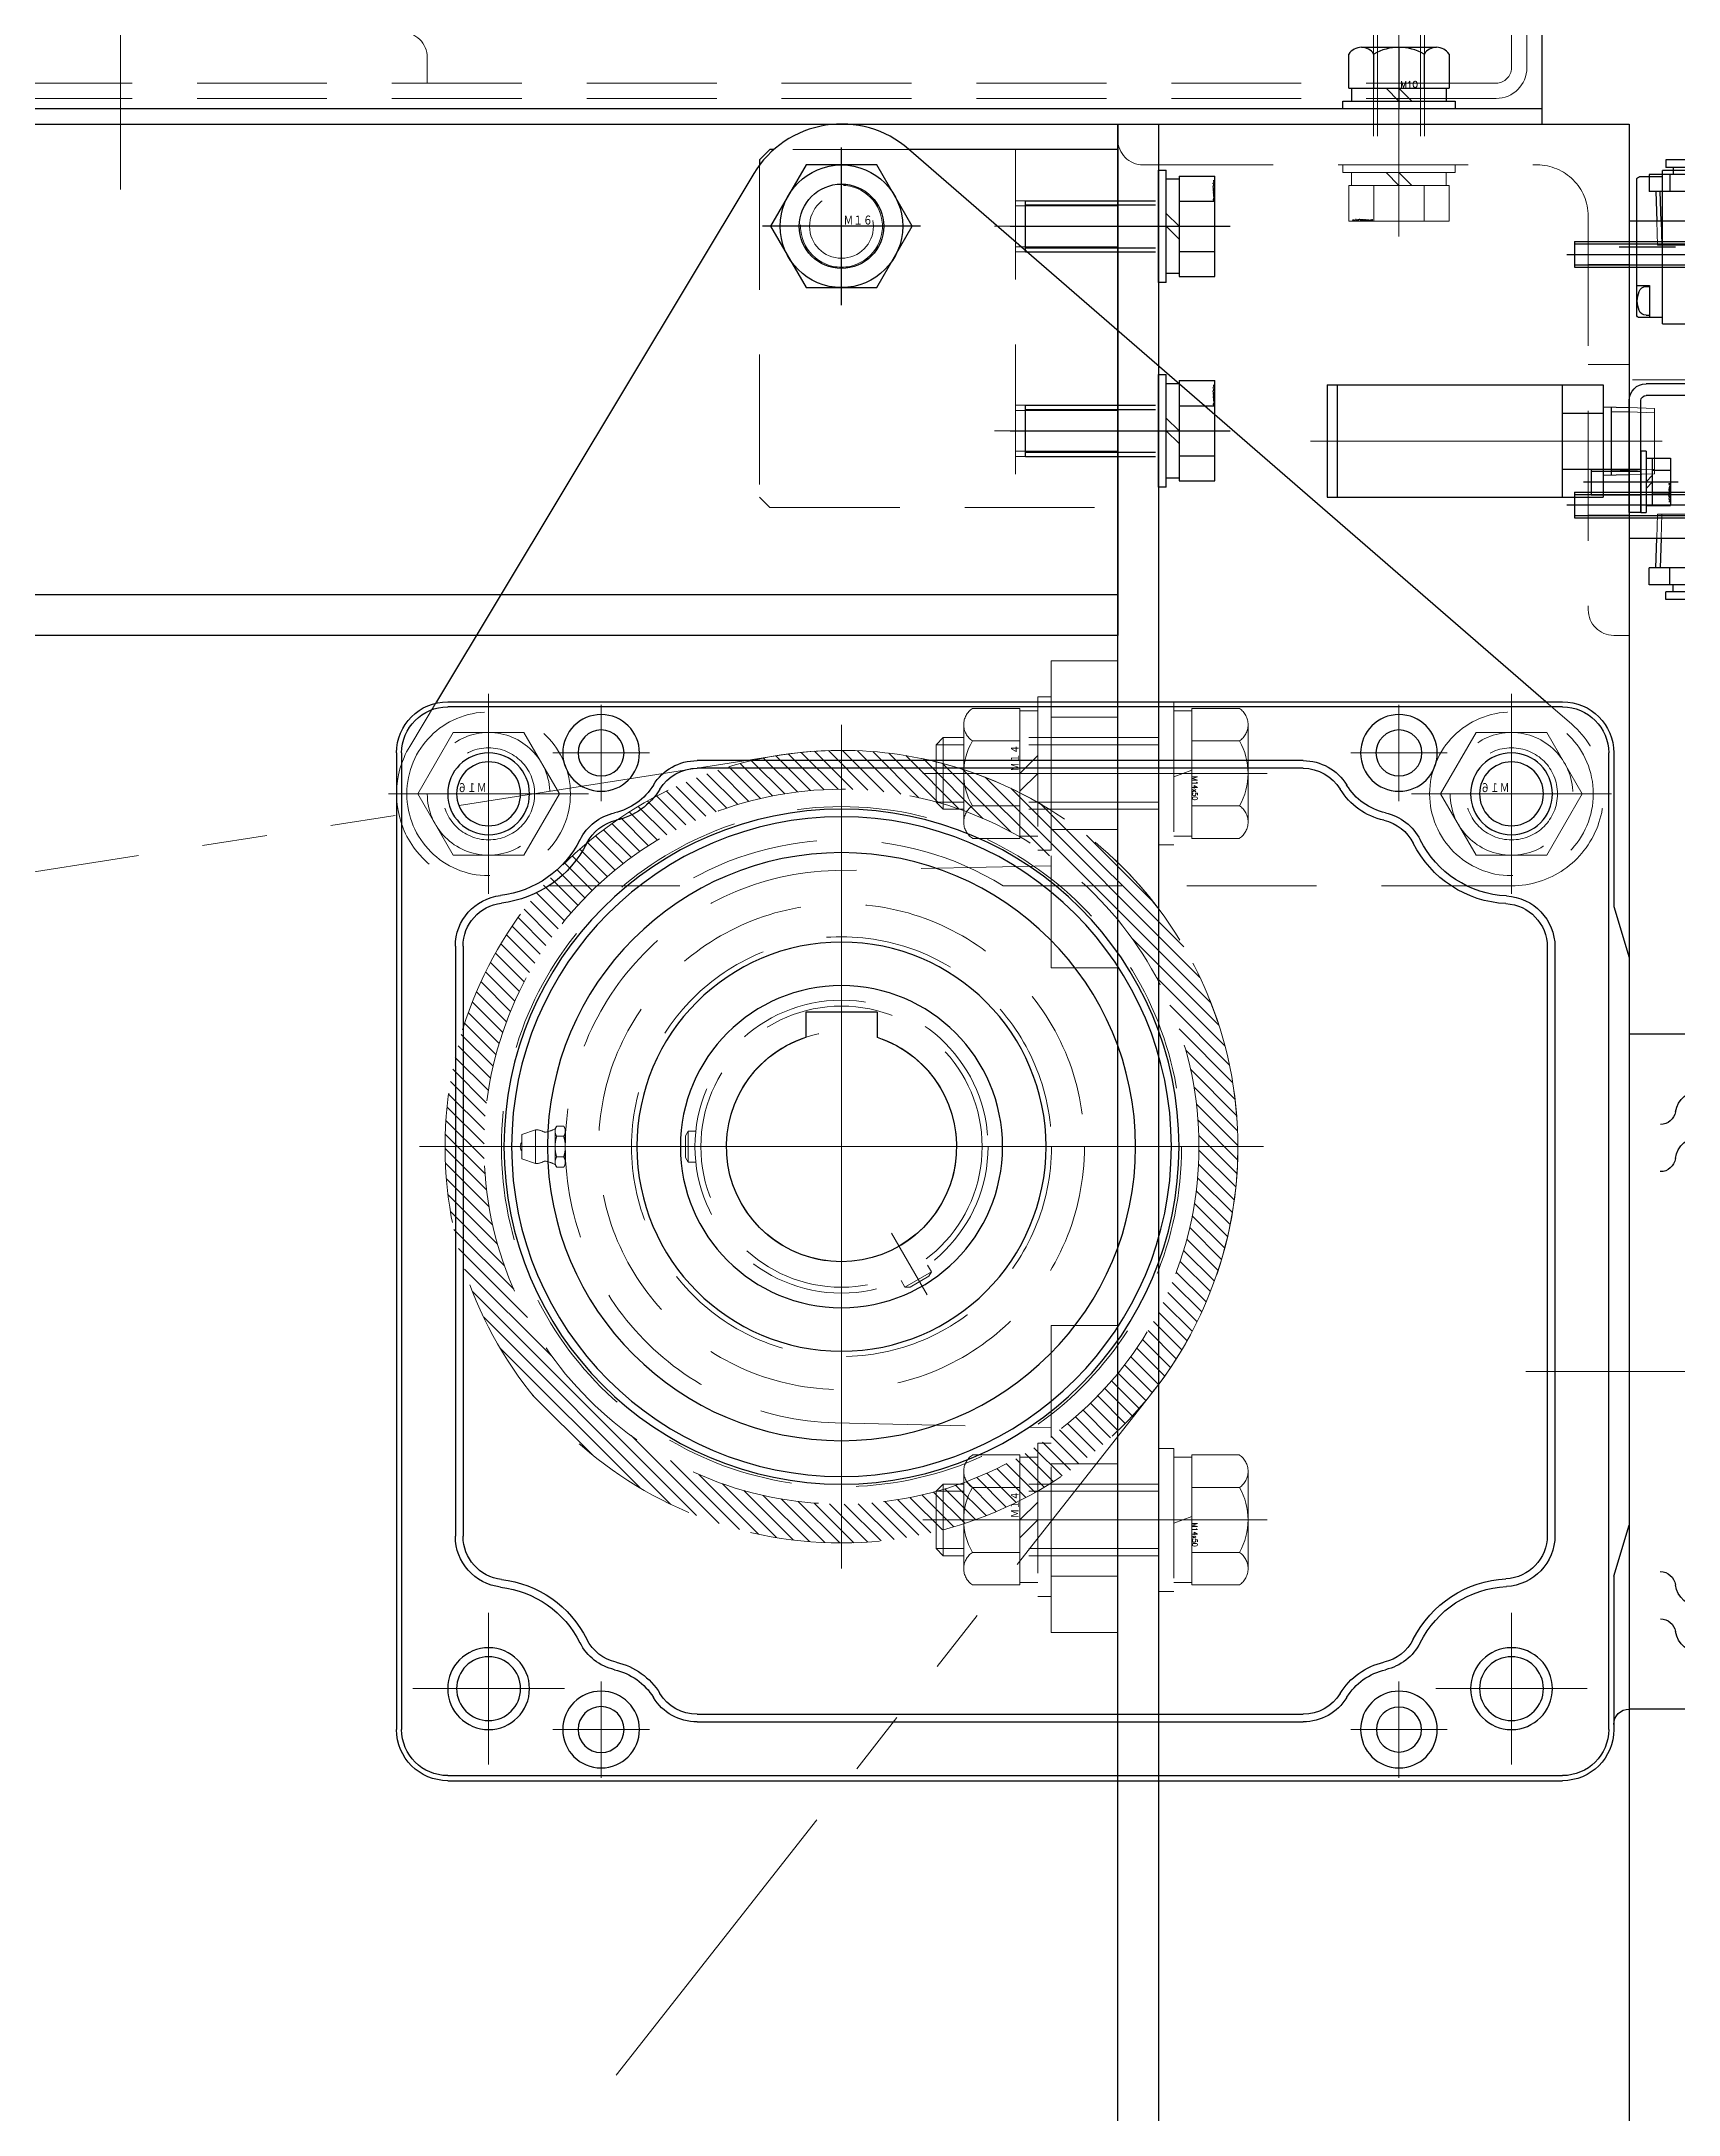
# Model space of a CAD drawing. Header units: millimetres. Extents: x -8731 to 85711, y -14522 to 31379.
# Drawn here: x 26817.8 to 27137.9, y 17904.4 to 18309.8 of the extents above; entities that cross this region are included whole.
import ezdxf

# ---------------------------------------------------------------- set-up
doc = ezdxf.new("R2010")
doc.units = ezdxf.units.MM
doc.header["$LTSCALE"] = 4
for name, pattern in [('CENTER2', [28.575, 19.05, -3.175, 3.175, -3.175]), ('HIDDEN', [9.525, 6.35, -3.175]), ('PHANTOM2', [31.75, 15.875, -3.175, 3.175, -3.175, 3.175, -3.175])]:
    doc.linetypes.add(name, pattern=pattern)
for name, color, linetype, lineweight in [('04_HIDDEN', 2, 'HIDDEN', 13), ('05_CENTER', 4, 'CENTER2', 13), ('06_PHANTOM', 2, 'PHANTOM2', 13)]:
    doc.layers.add(name, color=color, linetype=linetype, lineweight=lineweight)
doc.layers.add('10_DRAFT', color=8, linetype='Continuous', lineweight=0, plot=False)
doc.styles.add('KANJI0', font='txt.shx', dxfattribs={"width": 0.9, "height": 30, "bigfont": 'bigfont'})
doc.styles.add('KSS_TXT', font='txt.shx', dxfattribs={"bigfont": 'extfont2.shx'})
doc.styles.add('KSS_TXT_L', font='txt.shx', dxfattribs={"height": 9, "bigfont": 'extfont2.shx'})

# ---------------------------------------------------------------- blocks, each defined once
blk = doc.blocks.new('A$C448B04A9_1_1_1')
at = {"color": 0}
for p, q in [((3, 100), (0, 100)), ((0, 0), (0, 100)), ((8, 18), (8, 95)), ((95, 8), (18, 8)), ((0, 0), (100, 0)), ((100, 3), (100, 0))]:
    blk.add_line(p, q, dxfattribs=at)
for centre, radius, start, end in [((3, 95), 5, 0, 90), ((18, 18), 10, 180, 270), ((95, 3), 5, 0, 90)]:
    blk.add_arc(centre, radius, start, end, dxfattribs=at)
blk = doc.blocks.new('A$C27AD2B2D_1_1_1')
at = {"color": 0}
for p, q in [((2558, 950), (2558, 16)), ((50, 858), (2550, 858))]:
    blk.add_line(p, q, dxfattribs=at)
for points in [[(50, 950), (2550, 950), (2550, 850), (50, 850)], [(2550, 950), (2650, 950), (2650, 16), (2550, 16)]]:
    blk.add_lwpolyline(points, close=True, dxfattribs=at)
at = {"layer": '04_HIDDEN'}
for p, q in [((2650, 927), (2642, 927)), ((2650, 926.5), (2642, 926.5)), ((2650, 922.5), (2642, 922.5)), ((2650, 922), (2642, 922)), ((2650, 903), (2642, 903)), ((2650, 878), (2642, 878)), ((2650, 877.5), (2642, 877.5)), ((2650, 873.5), (2642, 873.5)), ((2650, 873), (2642, 873)), ((2650, 873), (2642, 873))]:
    blk.add_line(p, q, dxfattribs=at)
at = {"layer": '05_CENTER'}
for p, q in [((2605, 933.78), (2605, 958.24)), ((2564.32, 930), (2543.97, 930)), ((2654.08, 924.5), (2638.03, 924.5)), ((2564.32, 890), (2543.97, 890)), ((2654.08, 875.5), (2638.03, 875.5)), ((2568.96, 823), (2539.35, 823)), ((2568.96, 677), (2539.35, 677))]:
    blk.add_line(p, q, dxfattribs=at)
at = {"layer": '10_DRAFT'}
blk.add_line((2650, 888), (2642, 888), dxfattribs=at)
at = {"layer": '04_HIDDEN', "rotation": 180}
blk.add_blockref('A$C448B04A9_1_1_1', (2650, 950), dxfattribs=at)
blk = doc.blocks.new('A$C630344D5_1_1_1')
at = {"color": 0}
blk.add_lwpolyline([(1160, 150.2), (280, 150.2, -0.037623), (275.52, 150.54), (28.38, 187.87, 1.096072), (6.32, -189.89), (309, -179.82, -0.030069), (312.61, -179.91), (1997.39, -326.79, 0.610481), (2025.81, -281.61), (1921.29, -105.09, -0.309422), (1923.51, -71.27), (2106.95, 162.34, 0.68117), (2034, 286.77), (1164.64, 150.56, -0.038872), (1160, 150.2)], format="xyb", dxfattribs=at)
at = {"layer": '10_DRAFT'}
for p, q in [((2046, 204.77), (2046, 215.63)), ((2051.43, 210.2), (2040.57, 210.2))]:
    blk.add_line(p, q, dxfattribs=at)
blk = doc.blocks.new('AN202-02a_1_1_1')
at = {"color": 0}
for p, q in [((-59.06, 11), (-13.06, 11)), ((-59.06, 11), (-59.06, -11)), ((-57.06, 11), (-57.06, -11)), ((-13.06, 11), (-13.06, -11)), ((-13.06, 10.97), (-5.06, 10.97)), ((-5.06, 10.97), (-5.06, -10.97)), ((-13.06, 5.48), (-5.06, 5.48)), ((-5.06, 6.7), (0, 6.55)), ((-3.49, 6.65), (-3.49, -6.65)), ((-3.49, 5.8), (0, 5.69)), ((-13.06, -5.49), (-5.06, -5.49)), ((-5.06, -6.7), (0, -6.55)), ((-3.49, -5.8), (0, -5.69)), ((-59.06, -11), (-13.06, -11)), ((-13.06, -10.97), (-5.06, -10.97))]:
    blk.add_line(p, q, dxfattribs=at)
at = {"layer": '05_CENTER', "color": 0}
blk.add_line((-62.32, 0), (4.94, 0), dxfattribs=at)
at = {"layer": '10_DRAFT'}
for p, q in [((0, 6.55), (4.94, 6.39)), ((0, -6.55), (0, 6.55)), ((0, 5.69), (4.94, 5.53)), ((4.94, 6.39), (4.94, -6.39)), ((0, -5.69), (4.94, -5.53)), ((0, -6.55), (4.94, -6.39))]:
    blk.add_line(p, q, dxfattribs=at)
blk = doc.blocks.new('KQ2H06-02Sa_1_1_1')
at = {"color": 0, "linetype": 'CENTER2'}
blk.add_line((0, 12.83), (0, -4.7), dxfattribs=at)
at = {"color": 0}
for p, q in [((8.08, 9.1), (-8.08, 9.1)), ((-8.08, 9.1), (-8.08, 5.8)), ((4.85, 12), (-4.85, 12)), ((-4.85, 12), (-4.85, 10.5)), ((4.85, 10.5), (-4.85, 10.5)), ((-4.04, 9.1), (-4.04, 5.8)), ((-3.4, 10.5), (-3.4, 9.1)), ((3.4, 9.1), (3.4, 10.5)), ((4.04, 9.1), (4.04, 5.8)), ((4.85, 10.5), (4.85, 12)), ((8.08, 9.1), (8.08, 5.8)), ((8.08, 5.8), (-8.08, 5.8)), ((-6.76, 5.8), (-6.58, 0)), ((-5.72, 0), (-5.9, 5.8)), ((5.72, 0), (5.9, 5.8)), ((6.58, 0), (6.76, 5.8))]:
    blk.add_line(p, q, dxfattribs=at)
at = {"layer": '10_DRAFT'}
for p, q in [((-6.58, 0), (6.58, 0)), ((-5.58, -4.7), (-5.72, 0)), ((5.58, -4.7), (5.72, 0)), ((6.43, -4.7), (6.58, 0)), ((-6.58, 0), (-6.43, -4.7)), ((6.43, -4.7), (-6.43, -4.7))]:
    blk.add_line(p, q, dxfattribs=at)
blk = doc.blocks.new('VH202-02a_1_1_1')
at = {"color": 0}
for p, q in [((72.24, 88.65), (89.39, 90.15)), ((35.23, 78.73), (72.24, 88.65)), ((76.06, 66.99), (72.24, 88.65)), ((-11.82, 73), (11.32, 73)), ((0, 76), (0, 55)), ((12.89, 71.08), (34.06, 74.81)), ((33.78, 76.45), (34.76, 70.87)), ((-12.32, 72.59), (-14, 63.04)), ((12.06, 71.18), (11.81, 72.59)), ((12.89, 71.08), (11.99, 70.66)), ((12.89, 71.08), (14.28, 63.2)), ((34.76, 70.87), (35.74, 65.29)), ((76.06, 66.99), (92.69, 71.44)), ((14.28, 63.2), (35.45, 66.93)), ((37.89, 63.65), (76.06, 66.99)), ((-14, 63.04), (-14, 58.5)), ((-14, 63), (13.39, 63)), ((14.28, 63.2), (13.25, 63.29)), ((13.5, 62.79), (13.5, 58.5)), ((-15.69, 55.52), (-14.21, 57)), ((-14.21, 57), (0, 57)), ((13.06, 58), (-13.5, 58)), ((-9.5, 59.74), (-9.5, 55.58)), ((-4, 58), (-4, 57)), ((0, 57), (13.5, 57)), ((4, 57), (4, 58)), ((12.3, 57), (12.3, 57.03)), ((15.69, 54.81), (13.5, 57)), ((-16.5, 54), (-15.69, 54.81)), ((-16.5, 54), (-16.5, 46.31)), ((-16.5, 54), (-5.66, 54)), ((-15.69, 55.52), (-15.69, 54.81)), ((-15.69, 54.81), (15.69, 54.81)), ((-15.69, 54.81), (-15.69, 45.5)), ((-5.66, 54.81), (-5.66, 45)), ((5.66, 54.81), (5.66, 45)), ((5.66, 54), (16.5, 54)), ((15.69, 54.81), (15.69, 45.5)), ((16.5, 54), (15.69, 54.81)), ((16.5, 54), (16.5, 46.31)), ((-18.92, 45), (0, 45)), ((-16.5, 46.31), (-15.69, 45.5)), ((-16.5, 46.31), (-5.66, 46.31)), ((-6, 45), (-6, 38.94)), ((18.92, 45), (0, 45)), ((16.5, 46.31), (5.66, 46.31)), ((6, 45), (6, 38.94)), ((16.5, 46.31), (15.69, 45.5)), ((-22.87, 39.17), (-19.79, 44.5)), ((22.87, 39.17), (19.79, 44.5)), ((-23, 38.67), (-23, 29)), ((-22.96, 38.94), (-6, 38.94)), ((6, 38.94), (22.96, 38.94)), ((23, 38.67), (23, 29)), ((-17.37, 29.46), (-17.5, 28)), ((-8.63, 29.46), (-8.5, 28)), ((8.63, 29.46), (8.5, 28)), ((17.37, 29.46), (17.5, 28)), ((-28, 27), (-28, 23)), ((-27, 28), (0, 28)), ((-18, 28), (-18, 23)), ((27, 28), (0, 28)), ((18, 28), (18, 23)), ((28, 27), (28, 23)), ((-31, 22.5), (-31, 0)), ((-30.5, 23), (0, 23)), ((30.5, 23), (0, 23)), ((31, 0), (31, 22.5)), ((-31, 0), (31, 0))]:
    blk.add_line(p, q, dxfattribs=at)
for centre, radius, start, end in [((89.56, 88.16), 2, 25.5521, 95.0001), ((64.3, 76.08), 30, 354.4478, 25.5522), ((35.74, 76.8), 2, 105, 189.9999), ((-11.82, 72.5), 0.5, 89.9998, 170), ((11.32, 72.5), 0.5, 9.9999, 89.9981), ((92.17, 73.37), 2, 284.9999, 354.4476), ((25.8, 69.22), 13.88, 171.8772, 207.6249), ((37.71, 65.64), 2, 190, 275), ((-13.5, 58.5), 0.5, 180, 269.9999), ((-9.5, 58.62), 2.5, 194.4749, 220.5396), ((-9.5, 58.62), 2.5, 319.4604, 345.5251), ((5.7, 57), 1, 0, 90), ((13.3, 57.03), 1, 101.5371, 180.0002), ((13, 58.5), 0.5, 281.5389, 0), ((-18.92, 44), 1, 89.9997, 149.9998), ((-16.19, 45.5), 0.5, 270, 360), ((16.19, 45.5), 0.5, 180, 270), ((18.92, 44), 1, 30.0002, 90.0004), ((-22, 38.67), 1, 150.0001, 180.0002), ((22, 38.67), 1, 0, 29.9999), ((-24, 29), 1, 270, 360), ((-15.78, 29.32), 1.6, 105.494, 174.9999), ((-13, 19.3), 12, 74.5061, 105.4944), ((-10.22, 29.32), 1.6, 5.0001, 74.506), ((10.22, 29.32), 1.6, 105.494, 174.9999), ((13, 19.3), 12, 74.5061, 105.4944), ((15.78, 29.32), 1.6, 5.0001, 74.506), ((24, 29), 1, 180, 270), ((-27, 27), 1, 90, 180), ((27, 27), 1, 0, 90), ((-30.5, 22.5), 0.5, 90, 180), ((30.5, 22.5), 0.5, 0, 90)]:
    blk.add_arc(centre, radius, start, end, dxfattribs=at)
at = {"layer": '05_CENTER', "color": 0}
for p, q in [((8.64, 66.27), (97.11, 81.87)), ((0, 76.89), (0, 0)), ((9.5, 60.12), (9.5, 51.24)), ((-13, 32.4), (-13, 26.23)), ((13, 32.4), (13, 26.23)), ((-24.5, 25.5), (-24.5, -3.39)), ((24.5, 25.5), (24.5, -3.39)), ((-33.14, 12), (-25.86, 12)), ((33.14, 12), (25.86, 12)), ((12, 6.43), (12, -2.44))]:
    blk.add_line(p, q, dxfattribs=at)
at = {"color": 0, "rotation": 90}
blk.add_blockref('KQ2H06-02Sa_1_1_1', (-31, 12), dxfattribs=at)
at = {"color": 0, "xscale": -1, "rotation": 270}
blk.add_blockref('KQ2H06-02Sa_1_1_1', (31, 12), dxfattribs=at)
blk = doc.blocks.new('A$C7F2E56CE_1_1_1')
at = {"color": 4}
blk.add_blockref('VH202-02a_1_1_1', (0, 0), dxfattribs=at)
at = {"color": 4, "rotation": 90}
blk.add_blockref('AN202-02a_1_1_1', (12, 0), dxfattribs=at)
blk = doc.blocks.new('A$C169829DD_1_1_1')
at = {"color": 0}
for p, q in [((4.25, 6.3), (-4.25, 6.3)), ((-4.25, 6.3), (-4.25, 1.3)), ((4.25, 1.3), (4.25, 6.3)), ((-4.6, 1.3), (-4.6, 0)), ((-4.6, 1.3), (4.6, 1.3)), ((-4.6, 0), (4.6, 0)), ((0, 0), (-1.3, 1.3)), ((0, 1.3), (1.3, 0)), ((4.6, 0), (4.6, 1.3))]:
    blk.add_line(p, q, dxfattribs=at)
at = {"color": 0, "linetype": 'CENTER2'}
blk.add_line((0, -35.2), (0, 7.8), dxfattribs=at)
at = {"color": 0, "linetype": 'HIDDEN'}
for p, q in [((-2.5, -33.7), (-2.5, 0)), ((2.5, -33.7), (2.5, 0)), ((-2.5, -11.7), (2.5, -11.7)), ((-2.07, -33.7), (-2.07, -11.7)), ((2.07, -33.7), (2.07, -11.7)), ((-2.5, -33.7), (2.5, -33.7))]:
    blk.add_line(p, q, dxfattribs=at)
at = {"layer": '10_DRAFT', "style": 'KSS_TXT_L'}
blk.add_text('CS-M5x35L,SW', height=0.3, dxfattribs=at).set_placement((0.38, 5.96))
blk = doc.blocks.new('A$C25D70F81_1_1_1')
at = {"rotation": 270}
for name, p in [('A$C7F2E56CE_1_1_1', (0, 0)), ('A$C169829DD_1_1_1', (23, 24.5)), ('A$C169829DD_1_1_1', (23, -24.5))]:
    blk.add_blockref(name, p, dxfattribs=at)
blk = doc.blocks.new('A$C71340FE3_1_1_1')
at = {"color": 0}
for p, q in [((-4.62, 5.8), (4.62, 5.8)), ((-4.62, 2.3), (-4.62, 5.8)), ((-2.31, 2.3), (-2.31, 5.8)), ((2.31, 2.3), (2.31, 5.8)), ((4.62, 2.3), (4.62, 5.8)), ((-6, 1), (6, 1)), ((-6, 1), (-6, 0)), ((-6, 0), (6, 0)), ((-4.6, 2.3), (-4.6, 1)), ((4.6, 2.3), (-4.6, 2.3)), ((0, 1), (-1.3, 2.3)), ((0, 2.3), (1.3, 1)), ((4.6, 1), (4.6, 2.3)), ((6, 0), (6, 1))]:
    blk.add_line(p, q, dxfattribs=at)
at = {"color": 0, "linetype": 'CENTER2'}
blk.add_line((0, -11.2), (0, 7.3), dxfattribs=at)
at = {"color": 0, "linetype": 'HIDDEN'}
for p, q in [((-2.5, -9.7), (-2.5, 0)), ((-2.07, 0), (-2.07, -9.7)), ((2.07, 0), (2.07, -9.7)), ((2.5, -9.7), (2.5, 0)), ((-2.5, -9.7), (2.5, -9.7))]:
    blk.add_line(p, q, dxfattribs=at)
at = {"layer": '10_DRAFT', "style": 'KSS_TXT_L'}
blk.add_text('BT-M5x12L,SW,PW', height=0.3, dxfattribs=at).set_placement((0.22, 5.46))
blk = doc.blocks.new('A$C5F583213_1_1_1')
at = {"color": 0}
for p, q in [((0, 25.2), (46, 25.2)), ((0, 22.9), (0, 25.2)), ((0, 22.9), (46, 22.9)), ((47, 0), (47, 21.9)), ((49.3, 0), (49.3, 21.9)), ((47, 0), (49.3, 0))]:
    blk.add_line(p, q, dxfattribs=at)
at = {"color": 0, "linetype": 'HIDDEN'}
for p, q in [((5.3, 22.9), (5.3, 25.2)), ((33.3, 22.9), (33.3, 25.2))]:
    blk.add_line(p, q, dxfattribs=at)
at = {"color": 0, "linetype": 'CENTER2'}
blk.add_line((52.1, 6), (43.71, 6), dxfattribs=at)
at = {"color": 0}
for radius in [3.3, 1]:
    blk.add_arc((46, 21.9), radius, 0, 90, dxfattribs=at)
at = {"layer": '10_DRAFT', "linetype": 'CENTER2'}
blk.add_line((19.3, 22.9), (19.3, 25.2), dxfattribs=at)
blk = doc.blocks.new('A$C13F35EBC_1_1_1')
at = {"color": 0}
for p, q in [((0, 9.5), (37.5, 9.5)), ((0, 5.08), (0, 9.5)), ((0, 8.9), (37.5, 8.9)), ((37.5, 5.08), (37.5, 9.5)), ((0.21, 5.08), (0, 5.08)), ((0.21, 0.5), (0.21, 5.08)), ((37.29, 5.08), (37.5, 5.08)), ((37.29, 0.5), (37.29, 5.08)), ((0.76, 0), (36.79, 0))]:
    blk.add_line(p, q, dxfattribs=at)
for centre, start, end in [((0.71, 0.5), 180, 269.9999), ((36.79, 0.5), 270, 0)]:
    blk.add_arc(centre, 0.5, start, end, dxfattribs=at)
at = {"layer": '10_DRAFT', "linetype": 'CENTER2'}
blk.add_line((18.75, 0), (18.75, 9.5), dxfattribs=at)
blk = doc.blocks.new('KQ2H06-02Sc_1_1_1')
at = {"color": 0, "linetype": 'CENTER2'}
for p, q in [((0, -9.56), (0, 9.55)), ((9.55, 0), (-9.56, 0))]:
    blk.add_line(p, q, dxfattribs=at)
at = {"color": 0}
for p, q in [((-4.04, 7), (-8.08, 0)), ((4.04, 7), (-4.04, 7)), ((8.08, 0), (4.04, 7)), ((-8.08, 0), (-4.04, -7)), ((4.04, -7), (8.08, 0)), ((-4.04, -7), (4.04, -7))]:
    blk.add_line(p, q, dxfattribs=at)
for radius in [4.85, 3]:
    blk.add_circle((0, 0), radius, dxfattribs=at)
blk = doc.blocks.new('AR20K-02BG-Ba_1_1_1')
at = {"color": 0, "linetype": 'CENTER2'}
for p, q in [((0, -44.385498), (0, 55.417007)), ((-21.90892, 26.700195), (-68.814407, 26.700195)), ((-8.536827, 24.700195), (8.536827, 24.700195))]:
    blk.add_line(p, q, dxfattribs=at)
at = {"color": 0}
for p, q in [((-13.999756, 41.700195), (-13.999756, 51.200195)), ((-13.999756, 51.200195), (13.999756, 51.200195)), ((13.999756, 41.700195), (13.999756, 51.200195)), ((-66.100036, 45.450195), (-66.100036, 7.950195)), ((-66.100036, 45.450195), (-43.499939, 45.450195)), ((-62.299988, 45.450195), (-62.299988, 7.950195)), ((-44.19989, 42.830368), (-41.499939, 42.830368)), ((-44.19989, 42.830368), (-44.19989, 35.759308)), ((-41.499939, 43.450195), (-41.499939, 9.950195)), ((-23.5, 41.700195), (23.5, 41.700195)), ((-23.5, 41.700195), (-23.5, 11.700195)), ((23.5, 11.700195), (23.5, 41.700195)), ((-28.5, 39.450195), (-28.5, 13.950195)), ((-23.5, 40.450195), (-27.5, 40.450195)), ((-26.649414, 40.000244), (-26, 40.000244)), ((-26, 34.200195), (-26, 40.450195)), ((23.5, 40.450195), (28, 40.450195)), ((28.5, 13.450195), (28.5, 39.950195)), ((-44.19989, 35.759308), (-41.499939, 35.759308)), ((-34.5, 20.700186), (-41.500006, 32.700196)), ((-41.499939, 32.700195), (-34.5, 32.700195)), ((-34.50002, 32.700199), (-40.948648, 21.645408)), ((-34.5, 32.700195), (-34.5, 20.700195)), ((-28.5, 34.200195), (-26, 34.200195)), ((-26.649414, 34.400146), (-26, 34.400146)), ((-11.73157, 34.316193), (-13.499353, 33.295563)), ((-11.231933, 34.450195), (11.232666, 34.450195)), ((11.733656, 34.3156), (13.501439, 33.29497)), ((-34.500038, 31.751709), (-28.5, 31.5642)), ((-32.06374, 31.675525), (-31.000026, 31.061389)), ((-31, 31.642334), (-31, 21.758056)), ((-30.999855, 31.061294), (-28.5, 30.983169)), ((-14, 4.5), (-14, 32.429443)), ((14.000488, 4.5), (14.000488, 32.429443)), ((20.917969, 26.700195), (31.941269, 26.700195)), ((-41.499939, 21.645416), (-39.999939, 21.645416)), ((-39.999939, 21.645416), (-39.999939, 11.792556)), ((-39.999939, 20.700195), (-34.5, 20.700195)), ((-34.50002, 21.648751), (-28.5, 21.836262)), ((-32.063928, 21.724915), (-31.000028, 22.339158)), ((-31.000039, 22.339125), (-28.5, 22.417256)), ((-41.499939, 18.235916), (-39.999939, 18.235916)), ((-18.75, 0), (-18.75, 19.700195)), ((-18.75, 19.700195), (-14, 19.700195)), ((14.000488, 19.700195), (18.75, 19.700195)), ((18.75, 0), (18.75, 19.700195)), ((26, 19.200195), (26, 12.950195)), ((28.5, 19.200195), (26, 19.200195)), ((26.649414, 19.000244), (26, 19.000244)), ((-41.499939, 15.328094), (-39.999939, 15.328094)), ((-23.5, 12.950195), (-27.5, 12.950195)), ((-14, 14.950195), (14.000488, 14.950195)), ((23.5, 12.950195), (28, 12.950195)), ((26.649414, 13.400146), (25.997559, 13.400146)), ((-41.499939, 11.792556), (-39.999939, 11.792556)), ((-23.5, 11.700195), (-18.75, 11.700195)), ((-18.75, 8.300293), (18.75, 8.300293)), ((23.5, 11.700195), (18.75, 11.700195)), ((-66.100036, 7.950195), (-43.499939, 7.950195)), ((-18.75, 4), (-8.500244, 4)), ((-18.75, 0), (-12.124267, 0)), ((-16.898197, 2.837274), (-16.999929, 4.000069)), ((-14, -10.5), (-14, 0)), ((-13.458496, -10.5), (-13.458496, 0)), ((-11.124267, 1.088806), (-11.124267, 1)), ((-9.102206, 2.837401), (-9.000475, 4.000195)), ((-8.500244, 1), (-8.500244, 4)), ((-7.500244, 0), (7.500244, 0)), ((8.500244, 1), (8.500244, 4)), ((18.75, 4), (8.500244, 4)), ((9.102112, 2.837236), (9.000381, 4.000031)), ((11.124268, 1.088806), (11.124268, 1)), ((18.75, 0), (12.124268, 0)), ((13.458496, -10.5), (13.458496, 0)), ((14, -10.5), (14, 0)), ((16.898326, 2.837174), (17.000079, 4.000212)), ((-14, -10.5), (14, -10.5)), ((-13.458496, -12.499756), (-13.458496, -10.5)), ((13.458496, -12.5), (13.458496, -10.5)), ((-13.458496, -12.499756), (13.458496, -12.499756)), ((-12.25, -17.499756), (-12.25, -12.5)), ((12.25, -17.499756), (12.25, -12.5)), ((-13.25, -17.499756), (0, -17.499756)), ((-13.25, -39.699707), (-13.25, -17.499756)), ((-13.25, -19.499756), (13.25, -19.499756)), ((13.25, -17.499756), (0, -17.499756)), ((13.25, -39.699707), (13.25, -17.499756)), ((-13.25, -39.699707), (13.25, -39.699707))]:
    blk.add_line(p, q, dxfattribs=at)
for radius in [6.578568, 5.722687]:
    blk.add_circle((0, 24.700195), radius, dxfattribs=at)
for centre, radius, start, end in [((-43.499939, 43.450195), 2, 0, 89.999982), ((-27.5, 39.450195), 1, 90.000037, 180.000019), ((-23.399902, 37.200195), 5, 158.195596, 201.804441), ((-26.649414, 38.500244), 1.5, 89.996102, 158.194121), ((28, 39.950195), 0.5, 0, 90.000037), ((-26.649414, 35.900146), 1.5, 201.805879, 270.003898), ((-13, 32.429443), 1, 119.999976, 179.999964), ((-11.231933, 33.450195), 1, 89.999873, 119.999867), ((11.232666, 33.450195), 1, 60.000097, 90.000146), ((13.000488, 32.429443), 1, 0, 60.000152), ((26.649414, 17.500244), 1.5, 21.805881, 90.003916), ((23.399902, 16.200195), 5, 338.195594, 21.80444), ((-27.5, 13.950195), 1, 180.000036, 270.000018), ((26.649414, 14.900146), 1.5, 269.996084, 338.194119), ((28, 13.450195), 0.5, 270.000018, 359.999981), ((-43.499939, 9.950195), 2, 270.000018, 0), ((-13.5, 4.5), 0.5, 179.999981, 270.000018), ((13.500488, 4.5), 0.5, 270.000018, 0), ((-15.107178, 2.993896), 1.798439, 185.000008, 254.119118), ((-13.000244, 10.400146), 9.49844, 254.119063, 269.999963), ((-13.000244, 10.400146), 9.49844, 270.000018, 285.880918), ((-12.124267, 1), 1, 270.000018, 0), ((-10.89331, 2.993896), 1.798439, 285.880864, 354.999991), ((-7.500244, 1), 1, 180.000019, 270.000001), ((7.500244, 1), 1, 270.000018, 0), ((10.893311, 2.993896), 1.798439, 185.000008, 254.119118), ((13.000244, 10.400146), 9.49844, 254.119063, 269.999963), ((12.124268, 1), 1, 179.999981, 270.000018), ((13.000244, 10.400146), 9.49844, 270.000018, 285.880918), ((15.107178, 2.993896), 1.798439, 285.880864, 354.999991)]:
    blk.add_arc(centre, radius, start, end, dxfattribs=at)
for name, p in [('KQ2H06-02Sc_1_1_1', (0, 24.700195)), ('A$C5F583213_1_1_1', (-19.300003, -25.199996)), ('A$C13F35EBC_1_1_1', (-18.750045, -11.800003))]:
    blk.add_blockref(name, p, dxfattribs=at)
blk = doc.blocks.new('A$C36093090_1_1_1')
at = {"color": 4, "xscale": -1}
blk.add_blockref('AR20K-02BG-Ba_1_1_1', (30, 19.199997), dxfattribs=at)
at = {"rotation": 270}
blk.add_blockref('A$C71340FE3_1_1_1', (2.300003, -0.000008), dxfattribs=at)
blk = doc.blocks.new('A$C0A412FBE_1_1')
for name, p in [('A$C36093090_1_1_1', (0, -44.5)), ('A$C25D70F81_1_1_1', (0, -24.5))]:
    blk.add_blockref(name, p)
blk = doc.blocks.new('A$C4E513AF4_1_1_1')
at = {"color": 0, "linetype": 'CENTER2'}
blk.add_line((0, -46.09), (0, 21.25), dxfattribs=at)
at = {"color": 0}
for p, q in [((-9.52, 17.5), (9.52, 17.5)), ((-12.7, 15.8), (-12.7, 6.5)), ((-6.35, 6.5), (-6.35, 15.8)), ((6.35, 15.8), (6.35, 6.5)), ((12.7, 15.8), (12.7, 6.5)), ((12.7, 6.5), (-12.7, 6.5)), ((-12.25, 3), (-12.25, 6.5)), ((-0.64, 6.5), (0.64, 3)), ((12.25, 6.5), (12.25, 3)), ((-14, 0), (-14, 3)), ((-14, 3), (14, 3)), ((14, 0), (-14, 0)), ((-7, 0), (-7, -42.1)), ((-5.6, 0), (-5.6, -43.5)), ((5.6, 0), (5.6, -43.5)), ((7, 0), (7, -42.1)), ((14, 3), (14, 0)), ((-7, -42.1), (-5.6, -43.5)), ((7, -42.1), (-7, -42.1)), ((5.6, -43.5), (-5.6, -43.5)), ((7, -42.1), (5.6, -43.5))]:
    blk.add_line(p, q, dxfattribs=at)
for centre, radius, start, end in [((-9.52, 13.69), 3.81, 33.626, 146.374), ((0, 4.8), 12.7, 60, 120), ((9.52, 13.69), 3.81, 33.626, 146.374)]:
    blk.add_arc(centre, radius, start, end, dxfattribs=at)
at = {"layer": '10_DRAFT', "ltscale": 3, "style": 'KANJI0', "width": 0.82}
blk.add_text('M14x50', height=1, dxfattribs=at).set_placement((0.53, 6.6))
blk = doc.blocks.new('M14Nza_1_1_1')
at = {"color": 0}
for p, q in [((-9.52, 17.1), (9.52, 17.1)), ((-12.7, 15.4), (-12.7, 6.1)), ((-6.35, 6.1), (-6.35, 15.4)), ((6.35, 15.4), (6.35, 6.1)), ((12.7, 15.4), (12.7, 6.1)), ((-12.7, 6.1), (12.7, 6.1)), ((-12.25, 2.6), (-12.25, 6.1)), ((-3.5, 6.1), (0, 2.6)), ((0, 6.1), (3.5, 2.6)), ((12.25, 6.1), (12.25, 2.6))]:
    blk.add_line(p, q, dxfattribs=at)
at = {"color": 0, "linetype": 'CENTER2'}
blk.add_line((0, 0), (0, 17.1), dxfattribs=at)
at = {"color": 0}
blk.add_lwpolyline([(-15, 0), (15, 0), (15, 2.6), (-15, 2.6)], close=True, dxfattribs=at)
for centre, radius, start, end in [((-9.52, 13.29), 3.81, 33.626, 146.374), ((0, 4.4), 12.7, 60, 120), ((9.52, 13.29), 3.81, 33.626, 146.374)]:
    blk.add_arc(centre, radius, start, end, dxfattribs=at)
at = {"layer": '10_DRAFT', "ltscale": 3, "style": 'KANJI0', "width": 0.82}
blk.add_text('Ｍ１４', height=1.5, dxfattribs=at).set_placement((0.39, 6.2))
blk = doc.blocks.new('MUCP209a_1_1_1')
at = {"color": 0}
for p, q in [((-2.4, 116.5), (-3.3, 113.8)), ((-3.3, 113.8), (3.3, 113.8)), ((-2.4, 116.5), (2.4, 116.5)), ((2.4, 116.5), (3.3, 113.8)), ((-3.5, 110), (-4.04, 109.69)), ((-4.04, 108.31), (-4.04, 109.69)), ((-3.03, 110), (-3.5, 110)), ((0, 110), (-3.03, 110)), ((-2.02, 109.69), (-2.02, 108.31)), ((3.03, 110), (0, 110)), ((2.02, 109.69), (2.02, 108.31)), ((3.5, 110), (3.03, 110)), ((3.5, 110), (4.04, 109.69)), ((4.04, 109.69), (4.04, 108.31)), ((-3.5, 108), (-4.04, 108.31)), ((-3.5, 108), (-3.03, 108)), ((-3.18, 108), (-3.18, 107.91)), ((-3.03, 108), (0, 108)), ((0, 108), (3.03, 108)), ((3.03, 108), (3.5, 108)), ((3.18, 108), (3.18, 107.91)), ((3.5, 108), (4.04, 108.31)), ((-2.13, 84.5), (-3, 84)), ((3, 84), (-3, 84)), ((-3, 82.49), (-3, 84)), ((2.13, 84.5), (-2.13, 84.5)), ((2.13, 84.5), (3, 84)), ((3, 82.49), (3, 84)), ((-53.99, 55.24), (-54.95, 13)), ((54.95, 13), (53.99, 55.24)), ((-26.18, 42.35), (-27.48, 41.6)), ((-27.48, 41.6), (-24.48, 36.4)), ((-27.48, 40.6), (-27.48, 41.6)), ((-27.48, 40.6), (-25.35, 36.9)), ((-25.35, 36.9), (-24.48, 36.4)), ((-23.18, 37.16), (-24.48, 36.4)), ((-95, 0), (-95, 13)), ((-95, 13), (-35, 13)), ((-35, 0), (-35, 13)), ((35, 0), (35, 13)), ((95, 13), (35, 13)), ((95, 0), (95, 13)), ((95, 0), (-95, 0))]:
    blk.add_line(p, q, dxfattribs=at)
for radius in [47.5, 41.05, 41.05, 28.65, 22.5]:
    blk.add_circle((0, 54), radius, dxfattribs=at)
for centre, radius, start, end in [((0, 113.8), 3.3, 180, 207.487), ((0, 115.21), 1.59, 54.1961, 125.8039), ((0, 113.8), 3.3, 332.513, 0), ((-8.74, 112.93), 6, 330.761, 348.6534), ((-3.64, 111.91), 0.8, 348.6534, 27.487), ((3.64, 111.91), 0.8, 152.513, 191.3466), ((8.74, 112.93), 6, 191.3466, 209.239), ((0, 54), 54, 1.3133, 178.6867)]:
    blk.add_arc(centre, radius, start, end, dxfattribs=at)
for points, weights in [([(-3.03, 110), (-3.5, 110), (-4.04, 109.69)], [1, 1.07194812406, 1.06657306684]), ([(-2.02, 109.69), (-2.56, 110), (-3.03, 110)], [1.06657306684, 1.07194812406, 1]), ([(0, 110), (-0.94, 110), (-2.02, 109.69)], [1, 1.07194812406, 1.06657306684]), ([(2.02, 109.69), (0.94, 110), (0, 110)], [1.06657306684, 1.07194812406, 1]), ([(3.03, 110), (2.56, 110), (2.02, 109.69)], [1, 1.07194812406, 1.06657306684]), ([(4.04, 109.69), (3.5, 110), (3.03, 110)], [1.06657306684, 1.07194812406, 1]), ([(-4.04, 108.31), (-3.5, 108), (-3.03, 108)], [1.06657306684, 1.07194812406, 1]), ([(-3.03, 108), (-2.56, 108), (-2.02, 108.31)], [1, 1.07194812406, 1.06657306684]), ([(-2.02, 108.31), (-0.94, 108), (0, 108)], [1.06657306684, 1.07194812406, 1]), ([(0, 108), (0.94, 108), (2.02, 108.31)], [1, 1.07194812406, 1.06657306684]), ([(2.02, 108.31), (2.56, 108), (3.03, 108)], [1.06657306684, 1.07194812406, 1]), ([(3.03, 108), (3.5, 108), (4.04, 108.31)], [1, 1.07194812406, 1.06657306684])]:
    blk.add_rational_spline(points, weights, degree=2, dxfattribs=at)
at = {"layer": '04_HIDDEN', "color": 0}
for p, q in [((-84, 13), (-84, 0)), ((-62, 13), (-62, 0)), ((62, 13), (62, 0)), ((84, 13), (84, 0))]:
    blk.add_line(p, q, dxfattribs=at)
at = {"layer": '05_CENTER', "color": 0}
for p, q in [((0, 0), (0, 121.78)), ((-61.89, 54), (61.89, 54)), ((-29.01, 37.25), (-16.89, 44.25)), ((-73, 17.3), (-73, -4.45)), ((73, 17.3), (73, -4.45))]:
    blk.add_line(p, q, dxfattribs=at)
blk = doc.blocks.new('A$C0B951DBD_1_1_1')
h = blk.add_hatch()
h.set_pattern_fill('_USER', color=3, scale=2, angle=45, pattern_type=0)
h.set_pattern_definition([(45, (3734.4048, -2503.3846), (-1.4142136, 1.4142136), [])])
h.paths.add_polyline_path([(0, 69.9), (0, 77.5, 0.414214), (-77.5, 0), (-69.9, 0, -0.414214)])
h.paths.add_polyline_path([(0, 77.5), (0, 69.9, -0.414214), (69.9, 0), (77.5, 0, 0.414214)])
h.paths.add_polyline_path([(77.5, 0), (69.9, 0, -0.414214), (0, -69.9), (0, -77.5, 0.414214)])
h.paths.add_polyline_path([(-69.9, 0), (-77.5, 0, 0.414214), (0, -77.5), (0, -69.9, -0.414214)])
at = {"color": 3}
blk.add_circle((0, 0), 77.5, dxfattribs=at)
at = {"color": 0}
for radius in [69.9, 66.5, 27.5, 22.5]:
    blk.add_circle((0, 0), radius, dxfattribs=at)
at = {"layer": '05_CENTER'}
for p, q in [((0, 82.52), (0, -82.52)), ((82.52, 0), (-82.52, 0))]:
    blk.add_line(p, q, dxfattribs=at)
blk = doc.blocks.new('A$C4EAA718C_1_1')
for name, p in [('A$C0B951DBD_1_1_1', (-73, 54)), ('M14Nza_1_1_1', (-146, 13)), ('M14Nza_1_1_1', (0, 13))]:
    blk.add_blockref(name, p)
at = {"color": 4}
blk.add_blockref('MUCP209a_1_1_1', (-73, 0), dxfattribs=at)
at = {"rotation": 180}
for p in [(-146, -8), (0, -8)]:
    blk.add_blockref('A$C4E513AF4_1_1_1', p, dxfattribs=at)
blk = doc.blocks.new('GM-SHYM-RH 0.75kW、1／240a_1_1_1')
at = {"color": 0}
for p, q in [((77, 87), (-141, 87)), ((-141, 86), (77, 86)), ((-151, 77), (-151, 47)), ((-150, -114), (-150, 77)), ((-90.25, 75.5), (28.25, 75.5)), ((-90.25, 74), (28.25, 74)), ((86, 77), (86, -114)), ((87, 77), (87, -114)), ((-151, 47), (-154, 37)), ((-154, 37), (-154, -74)), ((-139.5, 39.04), (-139.5, -76.04)), ((-138, 39.04), (-138, -76.04)), ((74, 39.2), (74, -76.2)), ((75.5, 39.2), (75.5, -76.2)), ((-7, 26.3), (7, 26.3)), ((-7, 26.3), (-7, 21.38)), ((7, 26.3), (7, 21.38)), ((-176.5, 22), (-154, 22)), ((-151, -84), (-154, -74)), ((-151, -84), (-151, -114)), ((-176.5, -110), (-154, -110)), ((28.25, -111), (-90.25, -111)), ((28.25, -112.5), (-90.25, -112.5)), ((77, -123), (-141, -123)), ((77, -124), (-141, -124))]:
    blk.add_line(p, q, dxfattribs=at)
for centre, radius in [((-109, 77), 7.5), ((-109, 77), 4.5), ((47, 77), 7.5), ((47, 77), 4.5), ((-131, 69), 8), ((-131, 69), 6.25), ((69, 69), 8), ((69, 69), 6.25), ((0, 0), 66), ((0, 0), 64.5), ((0, 0), 57.5), ((0, 0), 40), ((0, 0), 31.5), ((-131, -106), 8), ((-131, -106), 6.25), ((69, -106), 8), ((69, -106), 6.25), ((-109, -114), 7.5), ((47, -114), 7.5), ((-109, -114), 4.4), ((47, -114), 4.5)]:
    blk.add_circle(centre, radius, dxfattribs=at)
for centre, radius, start, end in [((-141, 77), 10, 90, 180), ((-141, 77), 9, 90, 180), ((77, 77), 10, 0, 90), ((77, 77), 9, 0, 90), ((-90.25, 65.5), 10, 90, 148.4846), ((-90.25, 65.5), 8.5, 90, 148.4846), ((28.25, 65.5), 10, 31.5154, 90), ((28.25, 65.5), 8.5, 31.5154, 90), ((-109, 77), 12, 282.6202, 328.4846), ((-109, 77), 13.5, 282.6202, 328.4846), ((47, 77), 13.5, 211.5154, 257.3798), ((47, 77), 12, 211.5154, 257.3798), ((-104.19, 55.53), 10, 102.6202, 153.3237), ((42.19, 55.53), 10, 26.6763, 77.3798), ((-104.19, 55.53), 8.5, 102.6202, 153.3237), ((42.19, 55.53), 8.5, 26.6763, 77.3798), ((-131, 69), 20, 272.866, 333.3237), ((-131, 69), 21.5, 272.866, 333.3237), ((69, 69), 21.5, 206.6763, 263.3002), ((69, 69), 20, 206.6763, 263.3002), ((-129.5, 39.04), 10, 92.866, 180), ((65.5, 39.2), 10, 0, 83.3002), ((-129.5, 39.04), 8.5, 92.866, 180), ((65.5, 39.2), 8.5, 0, 83.3002), ((0, 0), 22.5, 108.1262, 71.8738), ((-168, 6), 5, 9.6148, 90), ((-160.11, 7.34), 3, 189.6148, 270), ((-168, -3.01), 5, 8.086, 90), ((-160.08, -1.89), 3, 188.086, 270), ((-129.5, -76.04), 10, 180, 267.134), ((-129.5, -76.04), 8.5, 180, 267.134), ((65.5, -76.2), 8.5, 276.6998, 0), ((65.5, -76.2), 10, 276.6998, 0), ((-160.08, -86.11), 3, 90, 171.914), ((-131, -106), 21.5, 26.6763, 87.134), ((69, -106), 21.5, 96.6998, 153.3237), ((-168, -84.99), 5, 270, 351.914), ((-131, -106), 20, 26.6763, 87.134), ((69, -106), 20, 96.6998, 153.3237), ((-160.11, -95.34), 3, 90, 170.3852), ((-168, -94), 5, 270, 350.3852), ((-104.19, -92.53), 10, 206.6763, 257.3798), ((-104.19, -92.53), 8.5, 206.6763, 257.3798), ((42.19, -92.53), 8.5, 282.6202, 333.3237), ((42.19, -92.53), 10, 282.6202, 333.3237), ((-109, -114), 13.5, 31.5154, 77.3798), ((47, -114), 13.5, 102.6202, 148.4846), ((-109, -114), 12, 31.5154, 77.3798), ((47, -114), 12, 102.6202, 148.4846), ((-90.25, -102.5), 10, 211.5154, 270), ((-90.25, -102.5), 8.5, 211.5154, 270), ((28.25, -102.5), 8.5, 270, 328.4846), ((28.25, -102.5), 10, 270, 328.4846), ((-154, -113), 3, 0, 90), ((-141, -114), 10, 180, 270), ((-141, -114), 9, 180, 270), ((77, -114), 10, 270, 0), ((77, -114), 9, 270, 0)]:
    blk.add_arc(centre, radius, start, end, dxfattribs=at)
at = {"layer": '05_CENTER', "color": 0}
for p, q in [((-109, 86.43), (-109, 67.57)), ((47, 86.43), (47, 67.57)), ((-131, 54.19), (-131, 83.81)), ((69, 54.19), (69, 83.81)), ((0, 79.47), (0, -79.47)), ((-99.57, 77), (-118.43, 77)), ((56.43, 77), (37.57, 77)), ((-116.19, 69), (-145.81, 69)), ((83.81, 69), (54.19, 69)), ((79.47, 0), (-79.47, 0)), ((-133.79, -44), (-401.98, -44)), ((-131, -120.81), (-131, -91.19)), ((69, -120.81), (69, -91.19)), ((-109, -104.57), (-109, -123.43)), ((47, -104.57), (47, -123.43)), ((-116.19, -106), (-145.81, -106)), ((83.81, -106), (54.19, -106)), ((-99.57, -114), (-118.43, -114)), ((56.43, -114), (37.57, -114))]:
    blk.add_line(p, q, dxfattribs=at)
blk = doc.blocks.new('A$C011450D5_1_1_1')
at = {"color": 0}
for p, q in [((-206.72, -18), (-82.11, -126.11)), ((-51.85, -121.3), (10.19, -18))]:
    blk.add_line(p, q, dxfattribs=at)
blk.add_circle((-69, -111), 8.25, dxfattribs=at)
blk.add_arc((-69, -111), 20, 229.0571, 329.0108, dxfattribs=at)
at = {"layer": '04_HIDDEN'}
for p, q in [((-200, 18), (-100.61, 18)), ((-37.39, 18), (0, 18)), ((10.19, -18), (15.43, -9.27)), ((-211.8, -13.6), (-206.72, -18))]:
    blk.add_line(p, q, dxfattribs=at)
for centre in [(-200, 0), (0, 0)]:
    blk.add_circle(centre, 9, dxfattribs=at)
for centre, radius, start, end in [((-200, 0), 18, 90, 229.0571), ((-69, 69), 60, 238.2117, 301.7883), ((0, 0), 18, 329.0108, 90)]:
    blk.add_arc(centre, radius, start, end, dxfattribs=at)
at = {"layer": '05_CENTER'}
for p, q in [((-200, -13.68), (-200, 13.68)), ((0, -13.68), (0, 13.68)), ((-186.32, 0), (-213.68, 0)), ((13.68, 0), (-13.68, 0)), ((-69, -124.68), (-69, -97.32)), ((-55.32, -111), (-82.68, -111))]:
    blk.add_line(p, q, dxfattribs=at)
at = {"layer": '10_DRAFT'}
for p, q in [((-65.09, 69), (-72.91, 69)), ((-69, 72.91), (-69, 4.5))]:
    blk.add_line(p, q, dxfattribs=at)
blk = doc.blocks.new('M16Bv_1_1_1')
at = {"color": 0, "linetype": 'CENTER2'}
for p, q in [((0, 19.54), (0, -19.54)), ((-19.54, 0), (19.54, 0))]:
    blk.add_line(p, q, dxfattribs=at)
at = {"color": 0}
for p, q in [((-6.92, 11.99), (-13.85, 0)), ((6.93, 11.99), (-6.92, 11.99)), ((13.85, 0), (6.93, 11.99)), ((-13.85, 0), (-6.92, -11.99)), ((6.93, -11.99), (13.85, 0)), ((-6.92, -11.99), (6.93, -11.99))]:
    blk.add_line(p, q, dxfattribs=at)
for radius in [16, 11.99]:
    blk.add_circle((0, 0), radius, dxfattribs=at)
at = {"layer": '10_DRAFT', "style": 'KANJI0', "width": 0.82}
blk.add_text('Ｍ１６', height=1.714, dxfattribs=at).set_placement((0.41, 0.18))
blk = doc.blocks.new('M16Tz_1_1_1')
at = {"color": 0}
for radius in [8, 6.25]:
    blk.add_circle((0, 0), radius, dxfattribs=at)
at = {"layer": '05_CENTER'}
for p, q in [((0, -14.81), (0, 14.81)), ((14.81, 0), (-14.81, 0))]:
    blk.add_line(p, q, dxfattribs=at)
blk = doc.blocks.new('A$C0ACA4659_1_1_1')
at = {"color": 0}
blk.add_lwpolyline([(-55, -54), (15, -54), (15, 14), (13, 16), (-53, 16), (-55, 14)], close=True, dxfattribs=at)
at = {"layer": '04_HIDDEN'}
for p, q in [((15, -34), (-55, -34)), ((-45, -54), (-45, -34)), ((-44, -54), (-44, -34)), ((-36, -54), (-36, -34)), ((-35, -54), (-35, -34)), ((-5, -54), (-5, -34)), ((-4, -54), (-4, -34)), ((4, -54), (4, -34)), ((5, -54), (5, -34))]:
    blk.add_line(p, q, dxfattribs=at)
at = {"layer": '05_CENTER'}
for p, q in [((-40, -58.09), (-40, -29.91)), ((0, -58.09), (0, -29.91))]:
    blk.add_line(p, q, dxfattribs=at)
blk.add_blockref('M16Tz_1_1_1', (0, 0))
blk = doc.blocks.new('A$C7E374867_1_1_1')
at = {"color": 0, "linetype": 'CENTER2'}
blk.add_line((0, -29), (0, 14), dxfattribs=at)
at = {"color": 0}
for p, q in [((-9.81, 11), (9.81, 11)), ((-9.81, 4), (-9.81, 11)), ((-4.91, 4), (-4.91, 11)), ((4.91, 4), (4.91, 11)), ((9.81, 4), (9.81, 11)), ((-11, 1.5), (11, 1.5)), ((-11, 1.5), (-11, 0)), ((-11, 0), (11, 0)), ((9.81, 4), (-9.81, 4)), ((-9.25, 4), (-9.25, 1.5)), ((0, 1.5), (-2.5, 4)), ((0, 4), (2.5, 1.5)), ((9.25, 1.5), (9.25, 4)), ((11, 0), (11, 1.5))]:
    blk.add_line(p, q, dxfattribs=at)
at = {"color": 0, "linetype": 'HIDDEN'}
for p, q in [((-5, -26), (-5, 0)), ((-4.19, -26), (-4.19, 0)), ((4.19, -26), (4.19, 0)), ((5, -26), (5, 0)), ((-5, -26), (5, -26))]:
    blk.add_line(p, q, dxfattribs=at)
at = {"layer": '10_DRAFT', "style": 'KSS_TXT_L'}
blk.add_text('BT-M10x30L,SW,PW', height=0.3, dxfattribs=at).set_placement((5.05, 10.66))
blk = doc.blocks.new('M16Bu_1_1')
at = {"color": 0, "linetype": 'CENTER2'}
for p, q in [((0, -15.42), (0, 15.42)), ((15.42, 0), (-15.42, 0))]:
    blk.add_line(p, q, dxfattribs=at)
at = {"color": 0}
for p, q in [((-6.92, 11.99), (-13.85, 0)), ((6.93, 11.99), (-6.92, 11.99)), ((13.85, 0), (6.93, 11.99)), ((-13.85, 0), (-6.92, -11.99)), ((6.93, -11.99), (13.85, 0)), ((-6.92, -11.99), (6.93, -11.99))]:
    blk.add_line(p, q, dxfattribs=at)
blk.add_circle((0, 0), 11.99, dxfattribs=at)
at = {"layer": '10_DRAFT', "style": 'KANJI0', "width": 0.82}
blk.add_text('Ｍ１６', height=1.714, dxfattribs=at).set_placement((0.41, 0.18))
blk = doc.blocks.new('A$C3BB52854_1_1_1')
for p, q in [((-54, 195), (-13.23, 195)), ((13.23, 195), (14, 195)), ((14, 195), (16, 193)), ((16, 193), (16, 192))]:
    blk.add_line(p, q)
at = {"xscale": -1, "rotation": 180}
blk.add_blockref('A$C011450D5_1_1_1', (69, 69), dxfattribs=at)
at = {"xscale": -1}
blk.add_blockref('M16Bu_1_1', (0, 180), dxfattribs=at)
at = {"rotation": 90}
for p in [(-62, 180), (-62, 140)]:
    blk.add_blockref('A$C7E374867_1_1_1', p, dxfattribs=at)
at = {"layer": '04_HIDDEN', "xscale": -1, "rotation": 270}
blk.add_blockref('A$C0ACA4659_1_1_1', (0, 180), dxfattribs=at)
at = {"layer": '04_HIDDEN'}
for p in [(-131, 69), (69, 69)]:
    blk.add_blockref('M16Bv_1_1_1', p, dxfattribs=at)
blk = doc.blocks.new('A$C71C927AE_1_1')
at = {"xscale": -1}
blk.add_blockref('A$C3BB52854_1_1_1', (0, 0), dxfattribs=at)
at = {"color": 4, "xscale": -1}
blk.add_blockref('GM-SHYM-RH 0.75kW、1／240a_1_1_1', (0, 0), dxfattribs=at)
at = {"layer": '04_HIDDEN', "rotation": 90}
blk.add_blockref('A$C4EAA718C_1_1', (54, 73), dxfattribs=at)
blk = doc.blocks.new('A$C7D504894_1_1')
at = {"color": 0}
blk.add_line((528, 3), (-28, 3), dxfattribs=at)
blk.add_lwpolyline([(-28, 0), (528, 0), (528, 600), (-28, 600)], close=True, dxfattribs=at)
at = {"layer": '04_HIDDEN'}
for p, q in [((522, 11), (522, 589)), ((525, 589), (525, 11)), ((310, 13), (310, 8)), ((519, 8), (-19, 8)), ((519, 5), (-19, 5))]:
    blk.add_line(p, q, dxfattribs=at)
for centre, radius, start, end in [((305, 13), 5, 0, 90), ((519, 11), 6, 270, 0), ((519, 11), 3, 270, 0)]:
    blk.add_arc(centre, radius, start, end, dxfattribs=at)
at = {"layer": '05_CENTER'}
for p, q in [((250, -12.79), (250, 611.63)), ((500, -8.24), (500, 11.15))]:
    blk.add_line(p, q, dxfattribs=at)
blk = doc.blocks.new('A$C1A3C2C0C_1_1_1')
at = {"color": 0, "linetype": 'CENTER2'}
blk.add_line((0, -34), (0, 14), dxfattribs=at)
at = {"color": 0}
for p, q in [((-9.81, 11), (9.81, 11)), ((-9.81, 4), (-9.81, 11)), ((-4.91, 4), (-4.91, 11)), ((4.91, 4), (4.91, 11)), ((9.81, 4), (9.81, 11)), ((-11, 1.5), (11, 1.5)), ((-11, 1.5), (-11, 0)), ((9.81, 4), (-9.81, 4)), ((-9.25, 4), (-9.25, 1.5)), ((0, 1.5), (-2.5, 4)), ((0, 4), (2.5, 1.5)), ((9.25, 1.5), (9.25, 4)), ((11, 0), (11, 1.5)), ((-11, 0), (11, 0))]:
    blk.add_line(p, q, dxfattribs=at)
at = {"color": 0, "linetype": 'HIDDEN'}
for p, q in [((-5, -31), (-5, 0)), ((-4.19, -31), (-4.19, 0)), ((4.19, -31), (4.19, 0)), ((5, -31), (5, 0)), ((-5, -31), (5, -31))]:
    blk.add_line(p, q, dxfattribs=at)
at = {"layer": '10_DRAFT', "style": 'KSS_TXT_L'}
blk.add_text('BT-M10x35L,SW,PW', height=0.3, dxfattribs=at).set_placement((5.1, 10.66))
blk = doc.blocks.new('M10Nza_1_1_1')
at = {"color": 0}
for p, q in [((-9.8, 4), (-9.8, 10.69)), ((-7.35, 12), (7.35, 12)), ((-4.9, 4), (-4.9, 10.69)), ((4.9, 10.69), (4.9, 4)), ((9.8, 10.69), (9.8, 4)), ((-9.8, 4), (9.8, 4)), ((-9.2, 1.5), (-9.2, 4)), ((0, 1.5), (-2.5, 4)), ((0, 4), (2.5, 1.5)), ((9.2, 4), (9.2, 1.5))]:
    blk.add_line(p, q, dxfattribs=at)
at = {"color": 0, "linetype": 'CENTER2'}
blk.add_line((0, 12), (0, 0), dxfattribs=at)
at = {"color": 0}
blk.add_lwpolyline([(-11, 1.5), (11, 1.5), (11, 0), (-11, 0)], close=True, dxfattribs=at)
for centre, radius, start, end in [((-7.35, 9.06), 2.94, 33.626, 146.374), ((0, 2.2), 9.8, 60, 120), ((7.35, 9.06), 2.94, 33.626, 146.374)]:
    blk.add_arc(centre, radius, start, end, dxfattribs=at)
at = {"layer": '10_DRAFT', "style": 'KSS_TXT'}
blk.add_text('M10', height=1.25, dxfattribs=at).set_placement((0.26, 4.12))
blk = doc.blocks.new('A$C77FD0713_1_1')
for name, p in [('A$C7D504894_1_1', (-500, 0)), ('M10Nza_1_1_1', (0, 3))]:
    blk.add_blockref(name, p)
at = {"layer": '04_HIDDEN', "rotation": 180}
blk.add_blockref('A$C1A3C2C0C_1_1_1', (0, -8), dxfattribs=at)

msp = doc.modelspace()

# ---------------------------------------------------------------- block references
for name, p in [('A$C77FD0713_1_1', (27083.25246, 18293.67003)), ('A$C27AD2B2D_1_1_1', (24478.25246, 17343.67003)), ('A$C0A412FBE_1_1', (27128.25246, 18268.17003)), ('A$C71C927AE_1_1', (26974.25246, 18093.67003))]:
    msp.add_blockref(name, p)
at = {"layer": '04_HIDDEN', "rotation": 90}
msp.add_blockref('A$C4EAA718C_1_1', (27028.25246, 18166.67003), dxfattribs=at)
at = {"layer": '06_PHANTOM', "color": 6}
msp.add_blockref('A$C630344D5_1_1_1', (24928.25246, 17883.47003), dxfattribs=at)

doc.saveas('drawing.dxf')
